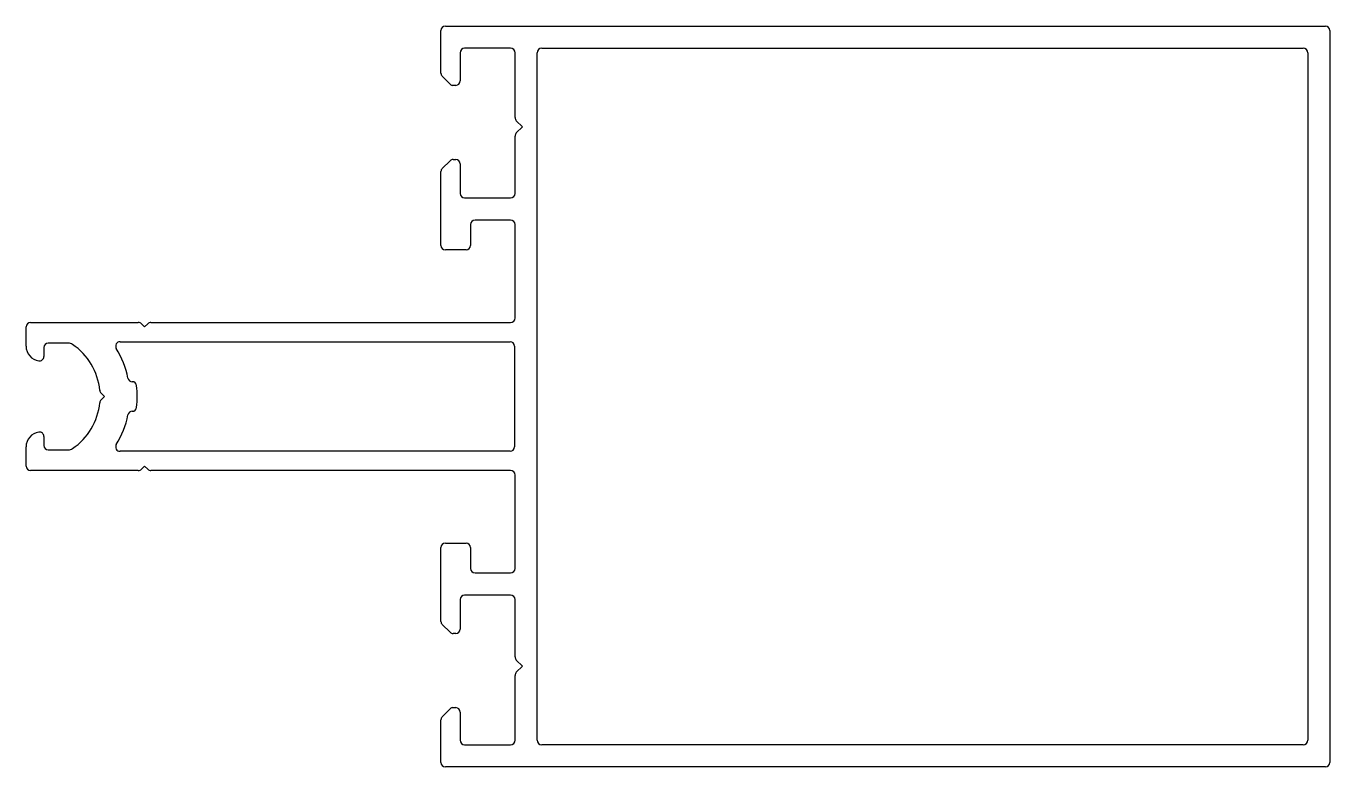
# Model space of a CAD drawing. Extents: x 12.7 to 100.7, y 14.1 to 64.1.
import ezdxf

# ---------------------------------------------------------------- set-up
doc = ezdxf.new("R2010")
doc.units = 0
doc.layers.get('0').update_dxf_attribs({"linetype": 'CONTINUOUS'})

msp = doc.modelspace()

# ---------------------------------------------------------------- linework, layer by layer
for p, q in [((40.703, 60.964), (40.703, 63.84)), ((41.003, 64.14), (100.403, 64.14)), ((100.703, 63.84), (100.703, 14.44)), ((45.403, 62.64), (42.303, 62.64)), ((47.503, 62.64), (98.903, 62.64)), ((42.003, 62.34), (42.003, 60.44)), ((45.703, 57.964), (45.703, 62.34)), ((47.203, 15.94), (47.203, 62.34)), ((99.203, 62.34), (99.203, 15.94)), ((41.329, 60.213), (40.791, 60.752)), ((41.703, 60.14), (41.506, 60.14)), ((46.203, 57.339), (45.791, 57.752)), ((45.791, 56.927), (46.203, 57.339)), ((45.703, 52.839), (45.703, 56.715)), ((40.791, 54.528), (41.315, 55.052)), ((41.527, 55.14), (41.703, 55.14)), ((42.003, 54.84), (42.003, 52.839)), ((40.703, 49.339), (40.703, 54.315)), ((42.303, 52.539), (45.403, 52.539)), ((42.703, 50.739), (42.703, 49.339)), ((45.403, 51.039), (43.003, 51.039)), ((45.703, 44.439), (45.703, 50.739)), ((42.403, 49.039), (41.003, 49.039)), ((13.003, 44.139), (20.279, 44.139)), ((20.491, 44.051), (20.703, 43.839)), ((20.703, 43.839), (20.915, 44.051)), ((21.127, 44.139), (45.403, 44.139)), ((12.703, 42.532), (12.703, 43.839)), ((13.903, 42.439), (13.903, 41.839)), ((15.555, 42.739), (14.203, 42.739)), ((19.05, 42.839), (45.369, 42.839)), ((45.669, 42.539), (45.669, 35.739)), ((19.865, 40.139), (19.873, 40.139)), ((18.003, 39.139), (17.769, 39.373)), ((17.769, 38.905), (18.003, 39.139)), ((19.873, 38.139), (19.865, 38.139)), ((13.903, 36.439), (13.903, 35.839)), ((12.703, 34.439), (12.703, 35.746)), ((14.203, 35.539), (15.555, 35.539)), ((45.369, 35.439), (19.05, 35.439)), ((20.703, 34.439), (20.491, 34.227)), ((20.915, 34.227), (20.703, 34.439)), ((20.279, 34.139), (13.003, 34.139)), ((45.403, 34.139), (21.127, 34.139)), ((45.703, 27.539), (45.703, 33.839)), ((41.003, 29.239), (42.403, 29.239)), ((40.703, 23.963), (40.703, 28.939)), ((42.703, 28.939), (42.703, 27.539)), ((43.003, 27.239), (45.403, 27.239)), ((45.403, 25.739), (42.303, 25.739)), ((42.003, 25.439), (42.003, 23.439)), ((45.703, 21.563), (45.703, 25.439)), ((41.315, 23.227), (40.791, 23.751)), ((41.703, 23.139), (41.527, 23.139)), ((46.203, 20.939), (45.791, 21.351)), ((45.703, 15.939), (45.703, 20.315)), ((45.791, 20.527), (46.203, 20.939)), ((40.791, 17.527), (41.329, 18.066)), ((41.506, 18.139), (41.703, 18.139)), ((42.003, 17.839), (42.003, 15.939)), ((40.703, 14.44), (40.703, 17.315)), ((42.303, 15.639), (45.403, 15.639)), ((98.903, 15.64), (47.503, 15.64)), ((100.403, 14.14), (41.003, 14.14))]:
    msp.add_line(p, q)
for centre, radius, start, end in [((41.003, 63.84), 0.3, 90, 180), ((100.403, 63.84), 0.3, 360, 90), ((42.303, 62.34), 0.3, 90, 180), ((45.403, 62.34), 0.3, 360, 90), ((47.503, 62.34), 0.3, 90, 180), ((98.903, 62.34), 0.3, 0, 90), ((41.003, 60.964), 0.3, 180, 225), ((41.506, 60.39), 0.25, 225, 270), ((41.703, 60.44), 0.3, 270, 0), ((46.003, 57.964), 0.3, 180, 225), ((46.003, 56.715), 0.3, 135, 180), ((41.527, 54.84), 0.3, 90, 135), ((41.703, 54.84), 0.3, 0, 90), ((41.003, 54.315), 0.3, 135, 180), ((42.303, 52.839), 0.3, 180, 270), ((45.403, 52.839), 0.3, 270, 0), ((43.003, 50.739), 0.3, 90, 180), ((45.403, 50.739), 0.3, 0, 90), ((41.003, 49.339), 0.3, 180, 270), ((42.403, 49.339), 0.3, 270, 0), ((13.003, 43.839), 0.3, 90, 180), ((20.279, 43.839), 0.3, 45, 90), ((21.127, 43.839), 0.3, 90, 135), ((45.403, 44.439), 0.3, 270, 0), ((13.703, 42.532), 1, 180, 261.78679), ((14.203, 42.439), 0.3, 90, 180), ((15.555, 42.239), 0.5, 55.98355, 90), ((13.463, 39.139), 4.24, 5.64086, 55.98355), ((19.05, 42.539), 0.3, 90, 211.32405), ((13.463, 39.139), 6.24, 11.46544, 31.32405), ((45.369, 42.539), 0.3, 0, 90), ((13.604, 41.839), 0.299, 261.64853, 0.13826), ((19.873, 40.439), 0.3, 191.46544, 270), ((19.865, 39.839), 0.3, 6.24013, 90), ((13.463, 39.139), 6.74, 353.75987, 6.24013), ((13.463, 39.139), 4.24, 304.01645, 354.35914), ((17.981, 39.586), 0.3, 185.64086, 225), ((17.981, 38.693), 0.3, 135, 174.35914), ((13.463, 39.139), 6.24, 328.67595, 348.53456), ((19.873, 37.839), 0.3, 90, 168.53456), ((19.865, 38.439), 0.3, 270, 353.75987), ((13.703, 35.746), 1, 98.21321, 180), ((13.607, 36.444), 0.296, 359.10504, 99.10817), ((14.203, 35.839), 0.3, 180, 270), ((15.555, 36.039), 0.5, 270, 304.01645), ((19.05, 35.739), 0.3, 148.67595, 270), ((45.369, 35.739), 0.3, 270, 0), ((13.003, 34.439), 0.3, 180, 270), ((20.279, 34.439), 0.3, 270, 315), ((21.127, 34.439), 0.3, 225, 270), ((45.403, 33.839), 0.3, 0, 90), ((41.003, 28.939), 0.3, 90, 180), ((42.403, 28.939), 0.3, 0, 90), ((43.003, 27.539), 0.3, 180, 270), ((45.403, 27.539), 0.3, 270, 0), ((42.303, 25.439), 0.3, 90, 180), ((45.403, 25.439), 0.3, 0, 90), ((41.003, 23.963), 0.3, 180, 225), ((41.527, 23.439), 0.3, 225, 270), ((41.703, 23.439), 0.3, 270, 360), ((46.003, 21.563), 0.3, 180, 225), ((46.003, 20.315), 0.3, 135, 180), ((41.506, 17.889), 0.25, 90, 135), ((41.703, 17.839), 0.3, 0, 90), ((41.003, 17.315), 0.3, 135, 180), ((42.303, 15.939), 0.3, 180, 270), ((45.403, 15.939), 0.3, 270, 0), ((47.503, 15.94), 0.3, 180, 270), ((98.903, 15.94), 0.3, 270, 0), ((41.003, 14.44), 0.3, 180, 270), ((100.403, 14.44), 0.3, 270, 0)]:
    msp.add_arc(centre, radius, start, end)

doc.saveas('drawing.dxf')
